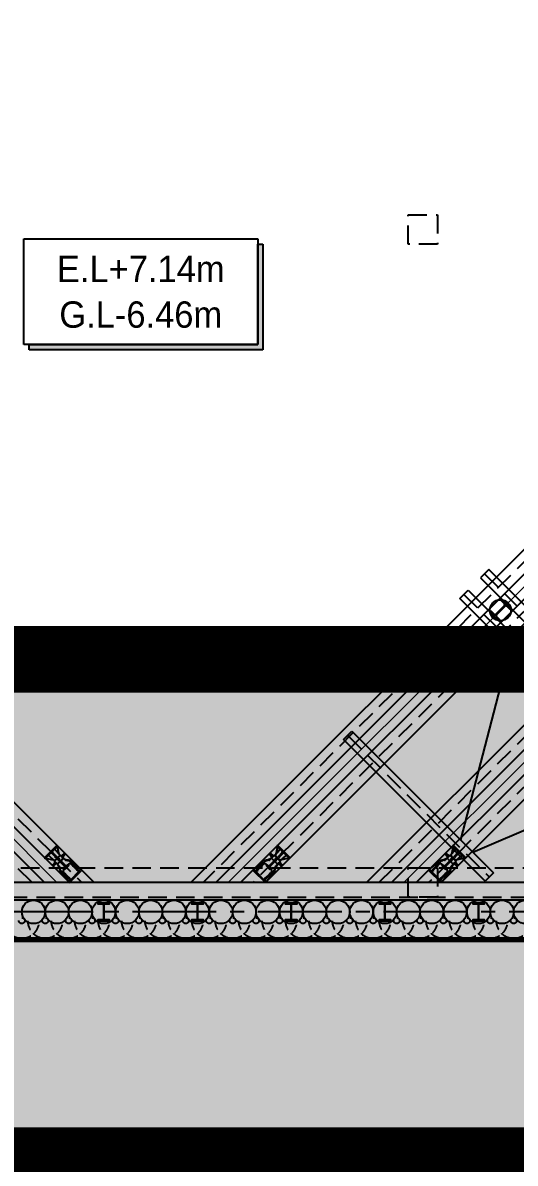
# Model space of a CAD drawing. Header units: millimetres. Extents: x 1073475 to 2890243, y -1340830 to -367733.
# Drawn here: x 2435984 to 2437457, y -383158 to -379747 of the extents above; entities that cross this region are included whole.
import ezdxf
from ezdxf.enums import TextEntityAlignment as Align

# ---------------------------------------------------------------- set-up
doc = ezdxf.new("R2010")
doc.units = ezdxf.units.MM
doc.header["$LTSCALE"] = 50
for name, pattern in [('CENTER2', [28.575, 19.05, -3.175, 3.175, -3.175]), ('DASHED2', [9.525, 6.35, -3.175]), ('HIDDEN', [9.525, 6.35, -3.175]), ('HIDDEN2', [4.7625, 3.175, -1.5875]), ('PHANTOM', [63.5, 31.75, -6.35, 6.35, -6.35, 6.35, -6.35])]:
    doc.linetypes.add(name, pattern=pattern)
doc.layers.add('_0', color=7, linetype='Continuous', lineweight=0)
for name, color, linetype in [('ANGLE', 1, 'Continuous'), ('CEN', 1, 'CENTER2'), ('CIP', 1, 'Continuous'), ('H-BEAM', 5, 'Continuous'), ('H-BEAM-상부', 173, 'Continuous'), ('HPILE-300x200', 3, 'Continuous'), ('POST PILE', 6, 'Continuous'), ('SGR', 8, 'Continuous'), ('ST-CEN', 1, 'HIDDEN'), ('ST-CEN(상부 H-BEAM)', 1, 'HIDDEN'), ('ST-CEN(하부 H-BEAM)', 1, 'HIDDEN'), ('STRUT', 3, 'Continuous'), ('WALE-1', 3, 'Continuous'), ('건축', 233, 'HIDDEN'), ('굴착고', 2, 'Continuous'), ('대지경계선', 6, 'PHANTOM'), ('유압JACK', 2, 'Continuous'), ('현황레벨', 7, 'Continuous')]:
    doc.layers.add(name, color=color, linetype=linetype)
doc.styles.add('돋움', font='')
doc.styles.get('돋움').set_extended_font_data('Dotum')

# ---------------------------------------------------------------- blocks, each defined once
blk = doc.blocks.new('계측평면')
at = {"layer": '대지경계선', "color": 8}
blk.add_line((26245, -35090), (1238, -35090), dxfattribs=at)
at = {"layer": '대지경계선', "const_width": 60}
for points in [[(-5833, -5158), (-176, 499), (26245, 499), (26245, -35090), (1238, -35090), (-5833, -28019), (-5833, -5158)], [(26247, -35088), (1240, -35088), (-5831, -28017), (-5831, -5156), (-174, 501), (26247, 501)]]:
    blk.add_lwpolyline(points, dxfattribs=at)
blk = doc.blocks.new('A$C1D3235D9')
at = {"layer": 'SGR', "linetype": 'HIDDEN2'}
blk.add_circle((0, 0), 50, dxfattribs=at)
blk.add_arc((0, 0), 300, 0, 180, dxfattribs=at)
blk = doc.blocks.new('A$C59AB4A79')
at = {"layer": '굴착고'}
blk.add_hatch(color=251, dxfattribs=at).paths.add_polyline_path([(-4026, -20565), (-122, -20565), (-122, -18848), (-32, -18848), (-32, -20655), (-4026, -20655)])
at = {"layer": '_0', "color": 251}
for p, q in [((13623, -15500), (-627, -29750)), ((-17350, -15950), (-3550, -29750)), ((13623, -18500), (2373, -29750))]:
    blk.add_line(p, q, dxfattribs=at)
at = {"layer": 'ANGLE', "color": 251}
for p, q in [((4248, -25537), (3341, -29020)), ((3553, -29232), (6419, -27991))]:
    blk.add_line(p, q, dxfattribs=at)
at = {"layer": 'CEN', "color": 251, "ltscale": 1.5}
blk.add_line((14173, -30250), (-11145, -30250), dxfattribs=at)
at = {"layer": 'CIP', "color": 251}
for centre in [(-3950, -30250), (-3550, -30250), (-3150, -30250), (-2750, -30250), (-2350, -30250), (-1950, -30250), (-1550, -30250), (-1150, -30250), (-750, -30250), (-350, -30250), (50, -30250), (450, -30250), (850, -30250), (1250, -30250), (1650, -30250), (2050, -30250), (2450, -30250), (2850, -30250), (3250, -30250), (3650, -30250), (4050, -30250), (4450, -30250)]:
    blk.add_circle(centre, 200, dxfattribs=at)
at = {"layer": 'H-BEAM', "color": 251}
for p, q in [((3824, -24406), (3682, -24547)), ((9168, -29750), (3824, -24406)), ((3682, -24547), (8885, -29750)), ((3329, -24901), (3470, -24759)), ((8178, -29750), (3329, -24901)), ((3470, -24759), (8461, -29750))]:
    blk.add_line(p, q, dxfattribs=at)
at = {"layer": 'H-BEAM-상부', "color": 251}
for p, q in [((1346, -27308), (1487, -27166)), ((1487, -27166), (3906, -29585)), ((3765, -29727), (1346, -27308)), ((3906, -29585), (3765, -29727))]:
    blk.add_line(p, q, dxfattribs=at)
at = {"layer": 'HPILE-300x200', "color": 251}
for p, q in [((-2750, -30100), (-2750, -30400)), ((-1150, -30100), (-1150, -30400)), ((450, -30100), (450, -30400)), ((2050, -30100), (2050, -30400)), ((3650, -30100), (3650, -30400))]:
    blk.add_line(p, q, dxfattribs=at)
for points in [[(-2650, -30400), (-2650, -30386), (-2726, -30386, -0.414214), (-2746, -30366), (-2746, -30134, -0.414214), (-2726, -30114), (-2650, -30114), (-2650, -30100), (-2850, -30100), (-2850, -30114), (-2775, -30114, -0.414214), (-2755, -30134), (-2755, -30366, -0.414214), (-2775, -30386), (-2850, -30386), (-2850, -30400)], [(-1050, -30400), (-1050, -30386), (-1126, -30386, -0.414214), (-1146, -30366), (-1146, -30134, -0.414214), (-1126, -30114), (-1050, -30114), (-1050, -30100), (-1250, -30100), (-1250, -30114), (-1175, -30114, -0.414214), (-1155, -30134), (-1155, -30366, -0.414214), (-1175, -30386), (-1250, -30386), (-1250, -30400)], [(550, -30400), (550, -30386), (474, -30386, -0.414214), (454, -30366), (454, -30134, -0.414214), (474, -30114), (550, -30114), (550, -30100), (350, -30100), (350, -30114), (425, -30114, -0.414214), (445, -30134), (445, -30366, -0.414214), (425, -30386), (350, -30386), (350, -30400)], [(2150, -30400), (2150, -30386), (2074, -30386, -0.414214), (2054, -30366), (2054, -30134, -0.414214), (2074, -30114), (2150, -30114), (2150, -30100), (1950, -30100), (1950, -30114), (2025, -30114, -0.414214), (2045, -30134), (2045, -30366, -0.414214), (2025, -30386), (1950, -30386), (1950, -30400)], [(3750, -30400), (3750, -30386), (3674, -30386, -0.414214), (3654, -30366), (3654, -30134, -0.414214), (3674, -30114), (3750, -30114), (3750, -30100), (3550, -30100), (3550, -30114), (3625, -30114, -0.414214), (3645, -30134), (3645, -30366, -0.414214), (3625, -30386), (3550, -30386), (3550, -30400)]]:
    blk.add_lwpolyline(points, format="xyb", close=True, dxfattribs=at)
at = {"layer": 'POST PILE', "color": 251}
blk.add_line((3917, -25206), (4129, -24994), dxfattribs=at)
blk.add_lwpolyline([(4200, -25065), (4182, -25082), (4132, -25033, 0.414214), (4104, -25033), (3955, -25181, 0.414214), (3955, -25209), (4005, -25259), (3988, -25277), (3846, -25135), (3864, -25118), (3914, -25168, 0.414214), (3942, -25168), (4091, -25019, 0.414214), (4091, -24991), (4041, -24941), (4058, -24923)], format="xyb", close=True, dxfattribs=at)
blk.add_circle((4023, -25100), 180, dxfattribs=at)
at = {"layer": 'ST-CEN', "color": 251}
for p, q in [((13623, -15076), (-1051, -29750)), ((-17350, -15526), (-3126, -29750)), ((13623, -15925), (-203, -29750)), ((-17350, -16374), (-3974, -29750)), ((13623, -18076), (1949, -29750)), ((13623, -18925), (2797, -29750))]:
    blk.add_line(p, q, dxfattribs=at)
at = {"layer": 'ST-CEN(상부 H-BEAM)', "color": 251}
blk.add_line((1417, -27237), (3836, -29656), dxfattribs=at)
at = {"layer": 'ST-CEN(하부 H-BEAM)', "color": 251}
for p, q in [((3753, -24476), (9026, -29750)), ((3399, -24830), (8319, -29750))]:
    blk.add_line(p, q, dxfattribs=at)
at = {"layer": 'STRUT', "color": 251}
for p, q in [((13623, -14864), (-1263, -29750)), ((-17350, -15314), (-2914, -29750)), ((13623, -15288), (-839, -29750)), ((-17350, -15738), (-3338, -29750)), ((13623, -15712), (-415, -29750)), ((13623, -16137), (9, -29750)), ((-17350, -16162), (-3762, -29750)), ((13623, -17864), (1737, -29750)), ((13623, -18288), (2161, -29750)), ((13623, -18712), (2585, -29750)), ((13623, -19137), (3009, -29750))]:
    blk.add_line(p, q, dxfattribs=at)
at = {"layer": 'WALE-1', "color": 251}
for p, q in [((13623, -29750), (-10938, -29750)), ((13923, -30050), (-11062, -30050))]:
    blk.add_line(p, q, dxfattribs=at)
at = {"layer": '건축', "color": 251}
for p, q in [((2450, -18850), (2450, -18350)), ((2450, -18350), (2950, -18350)), ((2950, -18350), (2950, -18850)), ((-4116, -18758), (-122, -18758)), ((-4116, -20565), (-4116, -18758)), ((-122, -18758), (-122, -20565)), ((2950, -18850), (2450, -18850)), ((-122, -20565), (-4116, -20565)), ((-10834, -29500), (12500, -29500)), ((2450, -30000), (2450, -29500)), ((2450, -29500), (2950, -29500)), ((2950, -29500), (2950, -30000)), ((-11041, -30000), (13000, -30000)), ((2950, -30000), (2450, -30000)), ((13700, -30740), (-11307, -30740))]:
    blk.add_line(p, q, dxfattribs=at)
at = {"layer": '굴착고', "color": 251}
for p, q in [((-4116, -18758), (-122, -18758)), ((-4116, -20565), (-4116, -18758)), ((-122, -18758), (-122, -20565)), ((-122, -20565), (-122, -18848)), ((-122, -18848), (-32, -18848)), ((-32, -18848), (-32, -20655)), ((-122, -20565), (-4116, -20565)), ((-4026, -20565), (-122, -20565)), ((-4026, -20655), (-4026, -20565)), ((-32, -20655), (-4026, -20655))]:
    blk.add_line(p, q, dxfattribs=at)
at = {"layer": '대지경계선', "const_width": 60}
blk.add_lwpolyline([(13700, -30740), (-11307, -30740), (-18378, -23669), (-18378, -808), (-12721, 4849), (13700, 4849)], dxfattribs=at)
at = {"layer": '유압JACK', "color": 251}
for p, q in [((-3550, -29114), (-3762, -29326)), ((-3762, -29326), (-3550, -29114)), ((-3541, -29130), (-3643, -29232)), ((-3541, -29130), (-3626, -29215)), ((-3541, -29130), (-3581, -29170)), ((-3502, -29278), (-3581, -29190)), ((-3550, -29114), (-3541, -29123)), ((-3544, -29133), (-3517, -29262)), ((174, -29278), (253, -29190)), ((215, -29133), (188, -29262)), ((222, -29114), (212, -29123)), ((212, -29130), (252, -29170)), ((212, -29130), (315, -29232)), ((212, -29130), (297, -29215)), ((222, -29114), (434, -29326)), ((434, -29326), (222, -29114)), ((3174, -29278), (3253, -29190)), ((3215, -29133), (3188, -29262)), ((3222, -29114), (3212, -29123)), ((3212, -29130), (3252, -29170)), ((3212, -29130), (3315, -29232)), ((3212, -29130), (3297, -29215)), ((3222, -29114), (3434, -29326)), ((3434, -29326), (3222, -29114)), ((-3762, -29326), (-3753, -29335)), ((-3746, -29335), (-3636, -29225)), ((-3746, -29335), (-3661, -29250)), ((-3746, -29335), (-3706, -29295)), ((-3743, -29332), (-3613, -29359)), ((-3597, -29374), (-3685, -29294)), ((-3576, -29311), (-3640, -29250)), ((-3565, -29300), (-3626, -29236)), ((-3542, -29334), (-3590, -29383)), ((-3590, -29388), (-3588, -29390)), ((-3546, -29330), (-3589, -29373)), ((-3588, -29390), (-3546, -29432)), ((-3507, -29291), (-3585, -29369)), ((-3585, -29369), (-3581, -29373)), ((-3583, -29367), (-3579, -29371)), ((-3502, -29295), (-3581, -29373)), ((-3546, -29330), (-3502, -29287)), ((-3480, -29372), (-3543, -29435)), ((-3542, -29334), (-3493, -29286)), ((-3492, -29384), (-3540, -29432)), ((-3509, -29293), (-3504, -29297)), ((-3507, -29291), (-3502, -29295)), ((-3413, -29475), (-3493, -29395)), ((-3492, -29384), (-3444, -29335)), ((-3487, -29286), (-3486, -29287)), ((-3486, -29287), (-3444, -29330)), ((-3480, -29372), (-3441, -29332)), ((-3400, -29463), (-3480, -29383)), ((-3467, -29396), (-3480, -29409)), ((-3430, -29258), (-3466, -29288)), ((-3416, -29272), (-3446, -29308)), ((-3445, -29328), (-3444, -29330)), ((-3444, -29329), (-3444, -29330)), ((-3441, -29332), (-3412, -29361)), ((-3437, -29336), (-3373, -29367)), ((-3395, -29367), (-3378, -29367)), ((-3177, -29543), (-3327, -29394)), ((-3135, -29529), (-3310, -29390)), ((-194, -29529), (-19, -29390)), ((-151, -29543), (-2, -29394)), ((109, -29336), (45, -29367)), ((66, -29367), (49, -29367)), ((72, -29463), (152, -29383)), ((112, -29332), (84, -29361)), ((85, -29475), (165, -29395)), ((88, -29272), (118, -29308)), ((102, -29258), (137, -29288)), ((152, -29372), (112, -29332)), ((157, -29287), (115, -29330)), ((117, -29328), (115, -29330)), ((116, -29329), (115, -29330)), ((164, -29384), (115, -29335)), ((138, -29396), (151, -29409)), ((152, -29372), (215, -29435)), ((159, -29286), (157, -29287)), ((164, -29384), (212, -29432)), ((213, -29334), (165, -29286)), ((217, -29330), (174, -29287)), ((178, -29291), (174, -29295)), ((174, -29295), (252, -29373)), ((180, -29293), (176, -29297)), ((178, -29291), (256, -29369)), ((213, -29334), (261, -29383)), ((217, -29330), (261, -29373)), ((260, -29390), (218, -29432)), ((237, -29300), (298, -29236)), ((248, -29311), (311, -29250)), ((254, -29367), (250, -29371)), ((256, -29369), (252, -29373)), ((261, -29388), (260, -29390)), ((269, -29374), (357, -29294)), ((415, -29332), (285, -29359)), ((417, -29335), (307, -29225)), ((417, -29335), (332, -29250)), ((417, -29335), (377, -29295)), ((434, -29326), (424, -29335)), ((2806, -29529), (2981, -29390)), ((2849, -29543), (2998, -29394)), ((3109, -29336), (3045, -29367)), ((3066, -29367), (3049, -29367)), ((3072, -29463), (3152, -29383)), ((3112, -29332), (3084, -29361)), ((3085, -29475), (3165, -29395)), ((3088, -29272), (3118, -29308)), ((3102, -29258), (3137, -29288)), ((3152, -29372), (3112, -29332)), ((3157, -29287), (3115, -29330)), ((3117, -29328), (3115, -29330)), ((3116, -29329), (3115, -29330)), ((3164, -29384), (3115, -29335)), ((3138, -29396), (3151, -29409)), ((3152, -29372), (3215, -29435)), ((3159, -29286), (3157, -29287)), ((3164, -29384), (3212, -29432)), ((3213, -29334), (3165, -29286)), ((3217, -29330), (3174, -29287)), ((3178, -29291), (3174, -29295)), ((3174, -29295), (3252, -29373)), ((3180, -29293), (3176, -29297)), ((3178, -29291), (3256, -29369)), ((3213, -29334), (3261, -29383)), ((3217, -29330), (3261, -29373)), ((3260, -29390), (3218, -29432)), ((3237, -29300), (3298, -29236)), ((3248, -29311), (3311, -29250)), ((3254, -29367), (3250, -29371)), ((3256, -29369), (3252, -29373)), ((3261, -29388), (3260, -29390)), ((3269, -29374), (3357, -29294)), ((3415, -29332), (3285, -29359)), ((3417, -29335), (3307, -29225)), ((3417, -29335), (3332, -29250)), ((3417, -29335), (3377, -29295)), ((3434, -29326), (3424, -29335)), ((-3618, -29446), (-3588, -29410)), ((-3603, -29460), (-3568, -29430)), ((-3548, -29431), (-3546, -29432)), ((-3547, -29431), (-3546, -29432)), ((-3543, -29435), (-3515, -29464)), ((-3540, -29439), (-3509, -29503)), ((-3509, -29481), (-3509, -29498)), ((-3347, -29741), (-3485, -29566)), ((-3333, -29698), (-3482, -29549)), ((-3313, -29696), (-3439, -29569)), ((-3434, -29515), (-3429, -29521)), ((-3433, -29513), (-3427, -29519)), ((-3351, -29443), (-3432, -29525)), ((-3432, -29525), (-3429, -29528)), ((-3347, -29447), (-3429, -29528)), ((-3425, -29517), (-3429, -29521)), ((-3355, -29447), (-3425, -29517)), ((-3425, -29517), (-3421, -29521)), ((-3425, -29517), (-3421, -29521)), ((-3425, -29518), (-3422, -29521)), ((-3408, -29455), (-3421, -29467)), ((-3420, -29519), (-3421, -29521)), ((-3355, -29454), (-3420, -29519)), ((-3420, -29519), (-3418, -29522)), ((-3418, -29522), (-3419, -29523)), ((-3419, -29523), (-3416, -29527)), ((-3353, -29457), (-3418, -29522)), ((-3417, -29592), (-3414, -29589)), ((-3349, -29460), (-3416, -29527)), ((-3414, -29589), (-3404, -29599)), ((-3363, -29443), (-3357, -29449)), ((-3360, -29441), (-3355, -29447)), ((-3358, -29451), (-3354, -29454)), ((-3358, -29451), (-3355, -29454)), ((-3356, -29456), (-3354, -29458)), ((-3353, -29457), (-3349, -29460)), ((-3351, -29443), (-3347, -29447)), ((-3126, -29538), (-3338, -29750)), ((-3180, -29567), (-3309, -29696)), ((-3180, -29563), (-3306, -29436)), ((-3284, -29459), (-3287, -29462)), ((-3287, -29462), (-3276, -29472)), ((-3274, -29469), (-3276, -29472)), ((-3210, -29533), (-3213, -29536)), ((-3202, -29546), (-3213, -29536)), ((-3199, -29544), (-3202, -29546)), ((-3142, -29529), (-3156, -29543)), ((-3135, -29529), (-3126, -29538)), ((-194, -29529), (-203, -29538)), ((-203, -29538), (9, -29750)), ((-186, -29529), (-172, -29543)), ((-148, -29563), (-22, -29436)), ((-148, -29567), (-20, -29696)), ((-129, -29544), (-126, -29546)), ((-126, -29546), (-116, -29536)), ((-119, -29533), (-116, -29536)), ((-55, -29469), (-52, -29472)), ((-42, -29462), (-52, -29472)), ((-44, -29459), (-42, -29462)), ((-15, -29696), (111, -29569)), ((4, -29698), (154, -29549)), ((22, -29443), (19, -29447)), ((19, -29447), (100, -29528)), ((19, -29741), (157, -29566)), ((24, -29457), (21, -29460)), ((21, -29460), (87, -29527)), ((22, -29443), (104, -29525)), ((24, -29457), (89, -29522)), ((32, -29441), (26, -29447)), ((26, -29447), (96, -29517)), ((30, -29451), (26, -29454)), ((30, -29451), (26, -29454)), ((26, -29454), (91, -29519)), ((28, -29456), (26, -29458)), ((35, -29443), (28, -29449)), ((86, -29589), (75, -29599)), ((80, -29455), (93, -29467)), ((89, -29592), (86, -29589)), ((91, -29523), (87, -29527)), ((91, -29519), (89, -29522)), ((89, -29522), (91, -29523)), ((91, -29519), (93, -29521)), ((96, -29517), (93, -29521)), ((96, -29517), (93, -29521)), ((97, -29518), (93, -29521)), ((96, -29517), (100, -29521)), ((105, -29513), (98, -29519)), ((106, -29515), (100, -29521)), ((104, -29525), (100, -29528)), ((211, -29439), (180, -29503)), ((180, -29481), (180, -29498)), ((215, -29435), (186, -29464)), ((218, -29431), (218, -29432)), ((219, -29431), (218, -29432)), ((275, -29460), (239, -29430)), ((289, -29446), (259, -29410)), ((2806, -29529), (2797, -29538)), ((2797, -29538), (3009, -29750)), ((2814, -29529), (2828, -29543)), ((2852, -29563), (2978, -29436)), ((2852, -29567), (2980, -29696)), ((2871, -29544), (2874, -29546)), ((2874, -29546), (2884, -29536)), ((2881, -29533), (2884, -29536)), ((2945, -29469), (2948, -29472)), ((2958, -29462), (2948, -29472)), ((2956, -29459), (2958, -29462)), ((2985, -29696), (3111, -29569)), ((3004, -29698), (3154, -29549)), ((3022, -29443), (3019, -29447)), ((3019, -29447), (3100, -29528)), ((3019, -29741), (3157, -29566)), ((3024, -29457), (3021, -29460)), ((3021, -29460), (3087, -29527)), ((3022, -29443), (3104, -29525)), ((3024, -29457), (3089, -29522)), ((3032, -29441), (3026, -29447)), ((3026, -29447), (3096, -29517)), ((3030, -29451), (3026, -29454)), ((3030, -29451), (3026, -29454)), ((3026, -29454), (3091, -29519)), ((3028, -29456), (3026, -29458)), ((3035, -29443), (3028, -29449)), ((3086, -29589), (3075, -29599)), ((3080, -29455), (3093, -29467)), ((3089, -29592), (3086, -29589)), ((3091, -29523), (3087, -29527)), ((3091, -29519), (3089, -29522)), ((3089, -29522), (3091, -29523)), ((3091, -29519), (3093, -29521)), ((3096, -29517), (3093, -29521)), ((3096, -29517), (3093, -29521)), ((3097, -29518), (3093, -29521)), ((3096, -29517), (3100, -29521)), ((3105, -29513), (3098, -29519)), ((3106, -29515), (3100, -29521)), ((3104, -29525), (3100, -29528)), ((3211, -29439), (3180, -29503)), ((3180, -29481), (3180, -29498)), ((3215, -29435), (3186, -29464)), ((3218, -29431), (3218, -29432)), ((3219, -29431), (3218, -29432)), ((3275, -29460), (3239, -29430)), ((3289, -29446), (3259, -29410)), ((-3406, -29602), (-3404, -29599)), ((-3347, -29734), (-3333, -29720)), ((-3347, -29741), (-3338, -29750)), ((-3343, -29666), (-3340, -29663)), ((-3329, -29674), (-3340, -29663)), ((-3332, -29676), (-3329, -29674)), ((1, -29674), (12, -29663)), ((4, -29676), (1, -29674)), ((19, -29734), (4, -29720)), ((19, -29741), (9, -29750)), ((14, -29666), (12, -29663)), ((78, -29602), (75, -29599)), ((3001, -29674), (3012, -29663)), ((3004, -29676), (3001, -29674)), ((3019, -29734), (3004, -29720)), ((3019, -29741), (3009, -29750)), ((3014, -29666), (3012, -29663)), ((3078, -29602), (3075, -29599))]:
    blk.add_line(p, q, dxfattribs=at)
for centre, radius, start, end in [((-3570, -29180), 15, 135, 222), ((-3544, -29126), 5, 315, 45), ((216, -29126), 5, 135, 225), ((242, -29180), 15, 318, 45), ((3216, -29126), 5, 135, 225), ((3242, -29180), 15, 318, 45), ((-3749, -29331), 5, 225, 315), ((-3695, -29306), 15, 48, 135), ((-3650, -29260), 15, 46.2674, 135), ((-3615, -29226), 15, 135, 223.7326), ((-3593, -29369), 6, 228, 315), ((-3587, -29385), 4, 135, 225), ((-3599, -29400), 15, 319.7636, 45), ((-3583, -29318), 10, 315, 46.2674), ((-3558, -29293), 10, 223.7326, 315), ((-3517, -29359), 15, 135, 315), ((-3517, -29359), 15, 315, 135), ((-3517, -29359), 10, 135, 315), ((-3517, -29359), 10, 315, 135), ((-3498, -29401), 7.5, 45, 135), ((-3507, -29282), 6, 315, 42), ((-3490, -29289), 4, 45, 135), ((-3475, -29277), 15, 225, 310.2364), ((-3475, -29377), 7.5, 135, 225), ((-3435, -29317), 15, 139.7636, 225), ((-3446, -29332), 4, 315, 45), ((-3423, -29265), 10, 315, 135), ((-3398, -29347), 20, 225, 269.6398), ((-3399, -29477), 110, 45, 89.6398), ((-3378, -29477), 110, 52.0031, 90), ((49, -29477), 110, 90, 127.9969), ((70, -29477), 110, 90.3602, 135), ((69, -29347), 20, 270.3602, 315), ((95, -29265), 10, 45, 225), ((118, -29332), 4, 135, 225), ((106, -29317), 15, 315, 40.2364), ((147, -29277), 15, 229.7636, 315), ((147, -29377), 7.5, 315, 45), ((162, -29289), 4, 45, 135), ((170, -29401), 7.5, 45, 135), ((178, -29282), 6, 138, 225), ((188, -29359), 15, 45, 225), ((188, -29359), 15, 225, 45), ((188, -29359), 10, 45, 225), ((188, -29359), 10, 225, 45), ((230, -29293), 10, 225, 316.2674), ((255, -29318), 10, 133.7326, 225), ((271, -29400), 15, 135, 220.2364), ((265, -29369), 6, 225, 312), ((259, -29385), 4, 315, 45), ((287, -29226), 15, 316.2674, 45), ((322, -29260), 15, 45, 133.7326), ((367, -29306), 15, 45, 132), ((421, -29331), 5, 225, 315), ((3049, -29477), 110, 90, 127.9969), ((3070, -29477), 110, 90.3602, 135), ((3069, -29347), 20, 270.3602, 315), ((3095, -29265), 10, 45, 225), ((3118, -29332), 4, 135, 225), ((3106, -29317), 15, 315, 40.2364), ((3147, -29277), 15, 229.7636, 315), ((3147, -29377), 7.5, 315, 45), ((3162, -29289), 4, 45, 135), ((3170, -29401), 7.5, 45, 135), ((3178, -29282), 6, 138, 225), ((3188, -29359), 15, 45, 225), ((3188, -29359), 15, 225, 45), ((3188, -29359), 10, 45, 225), ((3188, -29359), 10, 225, 45), ((3230, -29293), 10, 225, 316.2674), ((3255, -29318), 10, 133.7326, 225), ((3271, -29400), 15, 135, 220.2364), ((3265, -29369), 6, 225, 312), ((3259, -29385), 4, 315, 45), ((3287, -29226), 15, 316.2674, 45), ((3322, -29260), 15, 45, 133.7326), ((3367, -29306), 15, 45, 132), ((3421, -29331), 5, 225, 315), ((-3610, -29453), 10, 135, 315), ((-3558, -29441), 15, 45, 130.2364), ((-3543, -29429), 4, 225, 315), ((-3529, -29478), 20, 0.3602, 45), ((-3399, -29477), 110, 180.3602, 225), ((-3399, -29498), 110, 180, 217.9969), ((-3422, -29552), 25, 164.7623, 225), ((-3288, -29588), 164, 135, 164.7623), ((-3417, -29479), 5, 319.7518, 45), ((-3288, -29588), 164, 105.2377, 135), ((-3397, -29459), 5, 225, 310.2482), ((-3324, -29454), 25, 45, 105.2377), ((-3182, -29565), 3, 315, 45), ((-3167, -29532), 15, 225, 315), ((-3138, -29532), 5, 45, 135), ((-190, -29532), 5, 45, 135), ((-162, -29532), 15, 225, 315), ((-146, -29565), 3, 135, 225), ((-4, -29454), 25, 74.7623, 135), ((-41, -29588), 164, 45, 74.7623), ((68, -29459), 5, 229.7518, 315), ((-41, -29588), 164, 15.2377, 45), ((88, -29479), 5, 135, 220.2482), ((93, -29552), 25, 315, 15.2377), ((70, -29477), 110, 315, 359.6398), ((70, -29498), 110, 322.0031, 0), ((200, -29478), 20, 135, 179.6398), ((215, -29429), 4, 225, 315), ((230, -29441), 15, 49.7636, 135), ((282, -29453), 10, 225, 45), ((2810, -29532), 5, 45, 135), ((2838, -29532), 15, 225, 315), ((2854, -29565), 3, 135, 225), ((2996, -29454), 25, 74.7623, 135), ((2959, -29588), 164, 45, 74.7623), ((3068, -29459), 5, 229.7518, 315), ((2959, -29588), 164, 15.2377, 45), ((3088, -29479), 5, 135, 220.2482), ((3093, -29552), 25, 315, 15.2377), ((3070, -29477), 110, 315, 359.6398), ((3070, -29498), 110, 322.0031, 0), ((3200, -29478), 20, 135, 179.6398), ((3215, -29429), 4, 225, 315), ((3230, -29441), 15, 49.7636, 135), ((3282, -29453), 10, 225, 45), ((-3344, -29737), 5, 135, 225), ((-3344, -29709), 15, 315, 45), ((-3311, -29693), 3, 225, 315), ((-17, -29693), 3, 225, 315), ((15, -29709), 15, 135, 225), ((15, -29737), 5, 315, 45), ((2983, -29693), 3, 225, 315), ((3015, -29709), 15, 135, 225), ((3015, -29737), 5, 315, 45)]:
    blk.add_arc(centre, radius, start, end, dxfattribs=at)
at = {"layer": 'SGR', "color": 251, "linetype": 'HIDDEN2', "rotation": 180.0000000000001}
for p in [(-4150, -30400), (-3750, -30400), (-3350, -30400), (-2950, -30400), (-2550, -30400), (-2150, -30400), (-1750, -30400), (-1350, -30400), (-950, -30400), (-550, -30400), (-150, -30400), (250, -30400), (650, -30400), (1050, -30400), (1450, -30400), (1850, -30400), (2250, -30400), (2650, -30400), (3050, -30400), (3450, -30400), (3850, -30400), (4250, -30400)]:
    blk.add_blockref('A$C1D3235D9', p, dxfattribs=at)
at = {"layer": '굴착고', "color": 251, "style": '돋움'}
for s, p in [('E.L+7.14m', (-2119, -19272)), ('G.L-6.46m', (-2119, -20051))]:
    blk.add_text(s, height=450, dxfattribs=at).set_placement(p, align=Align.MIDDLE)

msp = doc.modelspace()

# ---------------------------------------------------------------- hatches: boundary and pattern name
at = {"layer": '현황레벨'}
msp.add_hatch(color=253, dxfattribs=at).paths.add_polyline_path([(2434336.2, -376524.1), (2434336.2, -380916.7), (2435070.2, -381650.8), (2439778.7, -381650.8), (2439778.7, -383150.8), (2434448.9, -383150.8), (2432836.2, -381538), (2432836.2, -376524.1)])

# ---------------------------------------------------------------- linework, layer by layer
at = {"color": 250, "linetype": 'DASHED2', "ltscale": 1.6, "const_width": 200, "elevation": 0}
msp.add_lwpolyline([(2434336.2, -376524.1), (2434336.2, -380916.7), (2435070.2, -381650.8), (2439778.7, -381650.8), (2439778.7, -383150.8), (2434448.9, -383150.8), (2432836.2, -381538), (2432836.2, -376524.1)], close=True, dxfattribs=at)

# ---------------------------------------------------------------- block references
at = {"ltscale": 0.2, "xscale": 0.1751524569241688, "yscale": 0.1751524569241688, "zscale": 0.1751524569241688, "rotation": 0.000612302615251796}
msp.add_blockref('A$C59AB4A79', (2436707.8, -377107.7, 0), dxfattribs=at)
at = {"xscale": 0.175, "yscale": 0.175, "zscale": 0.175}
msp.add_blockref('계측평면', (2434514.5, -376345.8, 0), dxfattribs=at)

doc.saveas('drawing.dxf')
